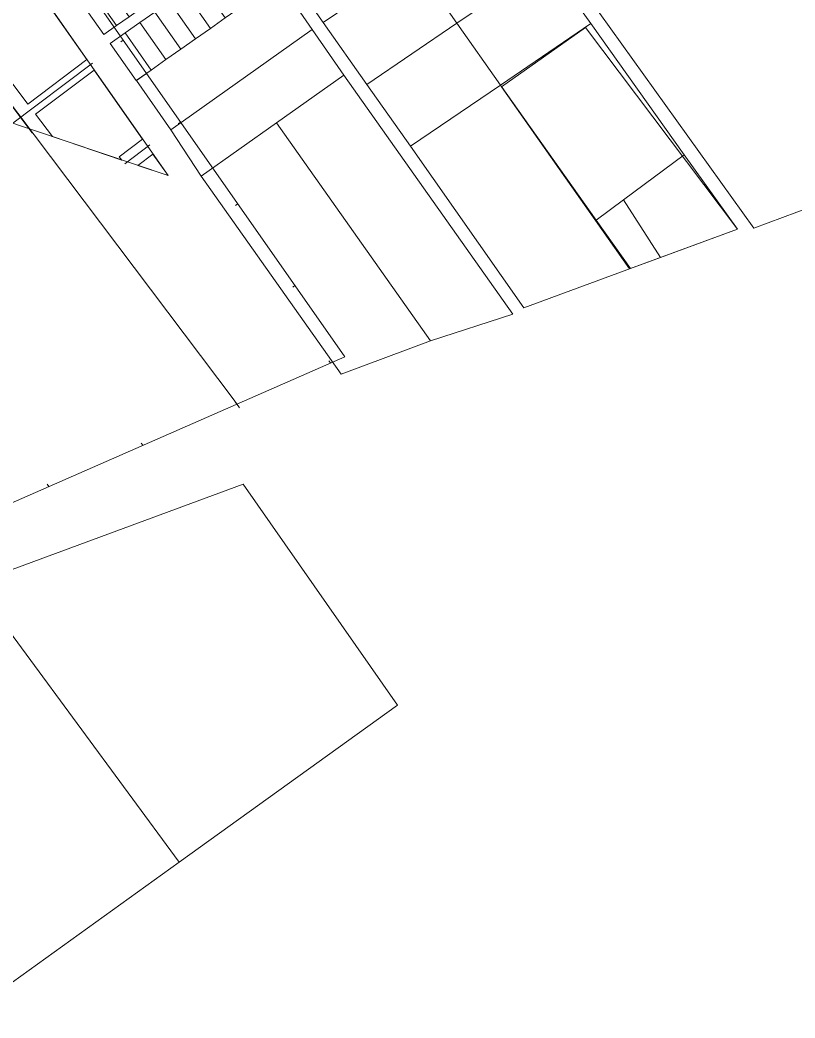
# Model space of a CAD drawing. Header units: metres. Extents: x 3873 to 16340, y -5213 to 3289.
# Drawn here: x 5582 to 6436, y 720 to 1820 of the extents above; entities that cross this region are included whole.
import ezdxf

# ---------------------------------------------------------------- set-up
doc = ezdxf.new("R2010")
doc.units = ezdxf.units.M
for name, color, linetype, lineweight, plot in [('CONTEXTO-MANZANAS', 8, 'Continuous', 0, False), ('CONTEXTO-PARCELAS', 9, 'Continuous', 0, False), ('LIMITE-INTERVENCION', 30, 'Continuous', 0, False), ('MANZANAS-PROPUESTAS', 33, 'Continuous', 0, False), ('SECTORES', 1, 'Continuous', 0, False), ('VERDE-OBLIGATORIO', 3, 'Continuous', 0, False), ('VIA-PRIMARIA', 1, 'Continuous', 0, False), ('VIA-SECUNDARIA', 8, 'Continuous', 0, False), ('VIA-TERCIARIA', 9, 'Continuous', 0, False)]:
    doc.layers.add(name, color=color, linetype=linetype, lineweight=lineweight, plot=plot)

msp = doc.modelspace()

# ---------------------------------------------------------------- linework, layer by layer
at = {"layer": 'CONTEXTO-MANZANAS'}
for points in [[(5605.4, 1902.4), (5619.3, 1912.1), (5633.2, 1921.9), (5647.1, 1931.7), (5661, 1941.5), (5674.9, 1951.2), (5688.8, 1961), (5702.7, 1970.8), (5716.6, 1980.6), (5762.1, 2012.6), (5773.3, 1996.7), (5784.4, 1980.8), (5795.6, 1964.9), (5831.3, 1914.2), (5771.9, 1872.5), (5758, 1862.7), (5744, 1852.9), (5730.1, 1843.1), (5716.2, 1833.3), (5702.3, 1823.6), (5688.4, 1813.8), (5674.5, 1804), (5638.9, 1854.7), (5605.4, 1902.4)], [(5838.2, 1904.4), (5852.5, 1884), (5866.9, 1863.5), (5824.7, 1833.8), (5808.3, 1822.3), (5792, 1810.8), (5775.6, 1799.3), (5759.3, 1787.8), (5742.9, 1776.3), (5726.5, 1764.8), (5710.2, 1753.3), (5681.4, 1794.2), (5697.8, 1805.7), (5714.1, 1817.2), (5730.5, 1828.7), (5746.9, 1840.2), (5763.2, 1851.7), (5779.6, 1863.2), (5795.9, 1874.7), (5838.2, 1904.4)], [(6162.8, 1883.9), (6211.2, 1816), (6314.2, 1671.6), (6372.8, 1589.5), (6288.2, 1558.3), (6255.1, 1546.1), (6137.4, 1502.8), (6012.3, 1680.9), (5964.3, 1749.1), (5916.3, 1817.3), (5868.3, 1885.5)]]:
    msp.add_lwpolyline(points, dxfattribs=at)
at = {"layer": 'CONTEXTO-PARCELAS'}
for points in [[(6209, 1844.3), (6310, 1921.1), (6393.4, 1986.2), (6520.6, 1639), (6454, 1614.1), (6390.8, 1590.8), (6209, 1844.3)], [(6209, 1844.3), (6310, 1921.1), (6393.4, 1986.2), (6520.6, 1639), (6454, 1614.1), (6390.8, 1590.8), (6209, 1844.3)], [(5868.3, 1885.5), (5967.6, 1953), (6015.6, 1884.7), (5916.3, 1817.3), (5868.3, 1885.5)], [(5868.3, 1885.5), (5967.6, 1953), (6015.6, 1884.7), (5916.3, 1817.3), (5868.3, 1885.5)], [(6015.6, 1884.7), (6114.4, 1951.8), (6156.3, 1893.5), (6114.9, 1865.4), (6121.4, 1855.8), (6063.6, 1816.5), (6015.6, 1884.7)], [(6015.6, 1884.7), (6114.4, 1951.8), (6156.3, 1893.5), (6114.9, 1865.4), (6121.4, 1855.8), (6063.6, 1816.5), (6015.6, 1884.7)], [(6063.6, 1816.5), (5964.3, 1749.1), (5916.3, 1817.3), (6015.6, 1884.7), (6063.6, 1816.5)], [(6063.6, 1816.5), (5964.3, 1749.1), (5916.3, 1817.3), (6015.6, 1884.7), (6063.6, 1816.5)], [(6063.6, 1816.5), (6121.4, 1855.8), (6162.8, 1883.9), (6211.2, 1816), (6111.5, 1748.3), (6063.6, 1816.5)], [(6063.6, 1816.5), (6121.4, 1855.8), (6162.8, 1883.9), (6211.2, 1816), (6111.5, 1748.3), (6063.6, 1816.5)], [(5702.3, 1823.6), (5688.4, 1813.8), (5652.8, 1864.5), (5666.7, 1874.3), (5702.3, 1823.6)], [(5702.3, 1823.6), (5688.4, 1813.8), (5652.8, 1864.5), (5666.7, 1874.3), (5702.3, 1823.6)], [(5688.4, 1813.8), (5674.5, 1804), (5638.9, 1854.7), (5652.8, 1864.5), (5688.4, 1813.8)], [(5688.4, 1813.8), (5674.5, 1804), (5638.9, 1854.7), (5652.8, 1864.5), (5688.4, 1813.8)], [(5904, 1809.7), (5748.2, 1699.1), (5710.3, 1753.4), (5726.5, 1764.8), (5742.9, 1776.3), (5759.3, 1787.8), (5775.6, 1799.3), (5792, 1810.8), (5808.3, 1822.3), (5824.7, 1833.8), (5866.9, 1863.6), (5904, 1809.7)], [(5904, 1809.7), (5748.2, 1699.1), (5710.3, 1753.4), (5726.5, 1764.8), (5742.9, 1776.3), (5759.3, 1787.8), (5775.6, 1799.3), (5792, 1810.8), (5808.3, 1822.3), (5824.7, 1833.8), (5866.9, 1863.6), (5904, 1809.7)], [(5808.3, 1822.3), (5792, 1810.8), (5763.2, 1851.7), (5779.6, 1863.2), (5808.3, 1822.3)], [(5808.3, 1822.3), (5792, 1810.8), (5763.2, 1851.7), (5779.6, 1863.2), (5808.3, 1822.3)], [(5792, 1810.8), (5775.6, 1799.3), (5746.9, 1840.2), (5763.2, 1851.7), (5792, 1810.8)], [(5792, 1810.8), (5775.6, 1799.3), (5746.9, 1840.2), (5763.2, 1851.7), (5792, 1810.8)], [(5775.6, 1799.3), (5759.3, 1787.8), (5730.5, 1828.7), (5746.9, 1840.2), (5775.6, 1799.3)], [(5775.6, 1799.3), (5759.3, 1787.8), (5730.5, 1828.7), (5746.9, 1840.2), (5775.6, 1799.3)], [(5759.3, 1787.8), (5742.9, 1776.3), (5714.1, 1817.2), (5730.5, 1828.7), (5759.3, 1787.8)], [(5759.3, 1787.8), (5742.9, 1776.3), (5714.1, 1817.2), (5730.5, 1828.7), (5759.3, 1787.8)], [(5742.9, 1776.3), (5726.5, 1764.8), (5697.8, 1805.7), (5714.1, 1817.2), (5742.9, 1776.3)], [(5742.9, 1776.3), (5726.5, 1764.8), (5697.8, 1805.7), (5714.1, 1817.2), (5742.9, 1776.3)], [(5964.3, 1749.1), (6063.6, 1816.5), (6111.5, 1748.3), (6012.3, 1680.9), (5964.3, 1749.1)], [(5964.3, 1749.1), (6063.6, 1816.5), (6111.5, 1748.3), (6012.3, 1680.9), (5964.3, 1749.1)], [(6111.5, 1748.3), (6211.2, 1816), (6314.2, 1671.6), (6247.1, 1621.8), (6217.2, 1599.6), (6111.5, 1748.3)], [(6111.5, 1748.3), (6211.2, 1816), (6314.2, 1671.6), (6247.1, 1621.8), (6217.2, 1599.6), (6111.5, 1748.3)], [(5726.5, 1764.8), (5710.2, 1753.3), (5681.4, 1794.2), (5697.8, 1805.7), (5726.5, 1764.8)], [(5726.5, 1764.8), (5710.2, 1753.3), (5681.4, 1794.2), (5697.8, 1805.7), (5726.5, 1764.8)], [(5938.9, 1759.2), (5864.7, 1706.8), (5781.7, 1648.1), (5748.2, 1699.1), (5904, 1809.7), (5938.9, 1759.2)], [(5938.9, 1759.2), (5864.7, 1706.8), (5781.7, 1648.1), (5748.2, 1699.1), (5904, 1809.7), (5938.9, 1759.2)], [(6254, 1545.7), (6112.7, 1746.4), (6205.4, 1811.7), (6372.8, 1589.5), (6254, 1545.7)], [(6254, 1545.7), (6112.7, 1746.4), (6205.4, 1811.7), (6372.8, 1589.5), (6254, 1545.7)], [(6034.6, 1466.4), (5864.7, 1706.8), (5938.9, 1759.2), (6125.3, 1495.8), (6034.6, 1466.4)], [(6034.6, 1466.4), (5864.7, 1706.8), (5938.9, 1759.2), (6125.3, 1495.8), (6034.6, 1466.4)], [(6111.5, 1748.3), (6217.2, 1599.6), (6255.1, 1546.1), (6137.4, 1502.8), (6012.3, 1680.9), (6111.5, 1748.3)], [(6111.5, 1748.3), (6217.2, 1599.6), (6255.1, 1546.1), (6137.4, 1502.8), (6012.3, 1680.9), (6111.5, 1748.3)], [(5936, 1429.9), (5781.7, 1648.1), (5864.7, 1706.8), (6034.6, 1466.4), (5936, 1429.9)], [(5936, 1429.9), (5781.7, 1648.1), (5864.7, 1706.8), (6034.6, 1466.4), (5936, 1429.9)], [(6247.1, 1621.8), (6314.2, 1671.6), (6372.8, 1589.5), (6288.2, 1558.3), (6247.1, 1621.8)], [(6247.1, 1621.8), (6314.2, 1671.6), (6372.8, 1589.5), (6288.2, 1558.3), (6247.1, 1621.8)], [(6255.1, 1546.1), (6217.2, 1599.6), (6247.1, 1621.8), (6288.2, 1558.3), (6255.1, 1546.1)], [(6255.1, 1546.1), (6217.2, 1599.6), (6247.1, 1621.8), (6288.2, 1558.3), (6255.1, 1546.1)], [(5532.1, 1197.5), (5546.2, 1204.7), (5828, 1308.4), (5998, 1064.9), (5757.6, 892), (5532.1, 1197.5)], [(5532.1, 1197.5), (5546.2, 1204.7), (5828, 1308.4), (5998, 1064.9), (5757.6, 892), (5532.1, 1197.5)], [(5279.3, 1036.7), (5454, 1157.1), (5504.5, 1183.4), (5532.1, 1197.5), (5757.6, 892), (5518.4, 720.3), (5279.3, 1036.7)], [(5279.3, 1036.7), (5454, 1157.1), (5504.5, 1183.4), (5532.1, 1197.5), (5757.6, 892), (5518.4, 720.3), (5279.3, 1036.7)]]:
    msp.add_lwpolyline(points, dxfattribs=at)
at = {"layer": 'LIMITE-INTERVENCION'}
msp.add_lwpolyline([(4233, 2403), (5161, 2895), (5371.2, 2666.4), (5201.5, 2503.2), (5940, 1449), (5446.2, 1232.4), (4855.3, 2029.4), (4630.2, 1816.5), (4233, 2403)], close=True, dxfattribs=at)
at = {"layer": 'MANZANAS-PROPUESTAS'}
for points in [[(5590.7, 1727.4), (5532.9, 1804.1), (5600.6, 1855.1), (5655.7, 1776.4), (5590.7, 1727.4)], [(5599.1, 1716.3), (5663.7, 1764.9), (5717.1, 1688.7), (5691.5, 1669.4), (5694.3, 1665.7), (5617.8, 1691.5), (5599.1, 1716.3)], [(5728.6, 1672.3), (5745.3, 1648.5), (5711.9, 1659.8), (5728.6, 1672.3)]]:
    msp.add_lwpolyline(points, close=True, dxfattribs=at)
at = {"layer": 'SECTORES'}
msp.add_lwpolyline([(5395.5, 2226.3), (5940, 1449), (5446.2, 1232.4), (4896.9, 1973.4), (5383, 2218), (5395.5, 2226.3)], close=True, dxfattribs=at)
at = {"layer": 'VERDE-OBLIGATORIO'}
msp.add_lwpolyline([(5745.3, 1648.5), (5309.6, 2270.5), (5319.7, 2248.7), (5220.6, 2148.7), (5029.8, 2494.3), (4966.7, 2764.7), (5161, 2895), (5371.2, 2666.4), (5201.5, 2503.2), (5940, 1449), (5446.2, 1232.4), (5317, 1436.2), (5561, 1710.6), (5745.3, 1648.5)], close=True, dxfattribs=at)
at = {"layer": 'VIA-PRIMARIA'}
msp.add_lwpolyline([(4929.6, 2778), (4954, 2547), (5818, 1401), (5824.1, 1392.7)], dxfattribs=at)
at = {"layer": 'VIA-SECUNDARIA'}
for points in [[(5595.6, 1695.8), (5251.8, 2152)], [(5756.4, 1705.8), (5758.8, 1707.6)], [(5697.5, 1661.5), (5725.3, 1682.3)], [(5820.9, 1396.8), (5819.1, 1399.2)]]:
    msp.add_lwpolyline(points, dxfattribs=at)
at = {"layer": 'VIA-TERCIARIA'}
for points in [[(5693.3, 1796), (5695.7, 1797.8)], [(5571.2, 1704), (5662.1, 1772.5)], [(5819.6, 1615.7), (5822, 1617.5)], [(5882.7, 1525.5), (5885.1, 1527.3)], [(5924.4, 1442.2), (5922.6, 1444.6)], [(5717.4, 1351.4), (5715.5, 1353.8)], [(5613.9, 1305.9), (5612, 1308.4)]]:
    msp.add_lwpolyline(points, dxfattribs=at)

doc.saveas('drawing.dxf')
